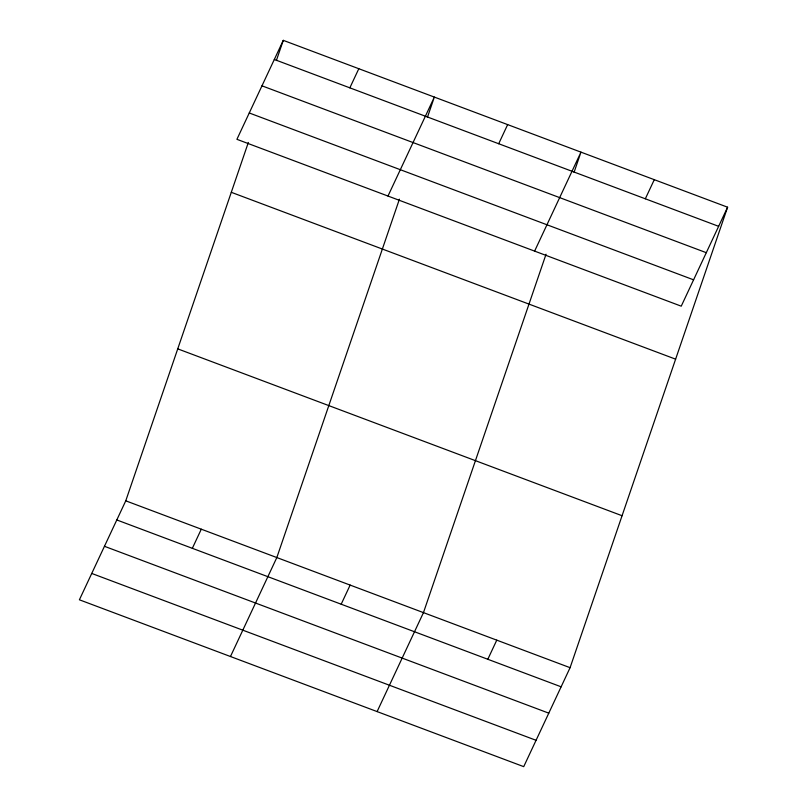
<?xml version="1.0" encoding="UTF-8"?>
<svg xmlns="http://www.w3.org/2000/svg" width="807" height="807" viewBox="0 0 807 807"><rect width="100%" height="100%" fill="white"/><g stroke="black" fill="none" stroke-linecap="round" stroke-linejoin="round"><path stroke-width="1.21" d="M727.601 207.207L681.239 306.176L236.915 139.318L283.277 40.35L727.601 207.207L570.085 667.682L523.723 766.65L79.399 599.793L125.761 500.824L248.344 142.446M276.367 60.535L283.277 40.35M399.425 199.178L276.831 557.556L230.469 656.525M427.438 117.267L434.348 97.082L387.985 196.051M546.046 254.235L423.463 612.624L377.101 711.592M574.07 172.325L580.969 152.14L534.617 251.108M349.845 87.842L358.812 68.716M192.338 548.316L201.296 529.19M498.696 143.737L507.653 124.611M341.19 604.211L350.147 585.085M645.328 198.794L654.285 179.679M487.811 659.279L496.769 640.153M274.309 59.476L718.644 226.333M261.972 85.824L706.296 252.682M249.252 112.97L693.586 279.827M231.296 192.308L675.62 359.165M177.742 348.866L622.066 515.723M125.761 500.824L570.085 667.682M116.803 519.95L561.127 686.807M104.456 546.299L548.79 713.156M91.746 573.444L536.07 740.301"/></g></svg>
